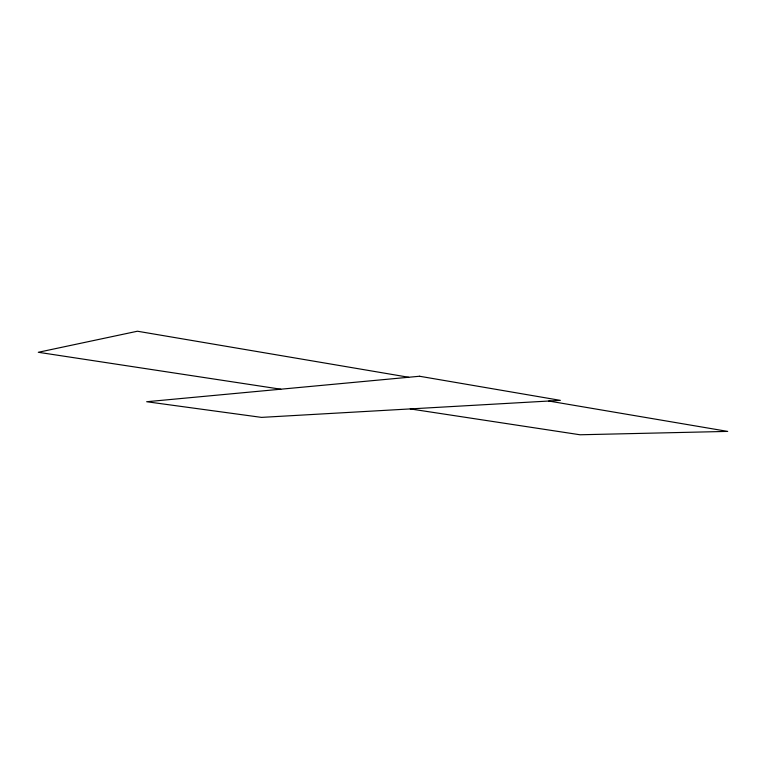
<?xml version="1.0" encoding="UTF-8"?>
<svg xmlns="http://www.w3.org/2000/svg" width="766" height="766" viewBox="0 0 766 766"><rect width="100%" height="100%" fill="white"/><g stroke="black" fill="none" stroke-linecap="round" stroke-linejoin="round"><path stroke-width="1.15" d="M280.787 389.205L38.3 352.283L137.43 331.228L408.69 377.265M410.25 408.92L580.044 434.772L727.7 431.402L548.772 401.03M419.538 376.25L146.66 401.729L261.522 417.384L560.367 400.369L419.538 376.25"/></g></svg>
